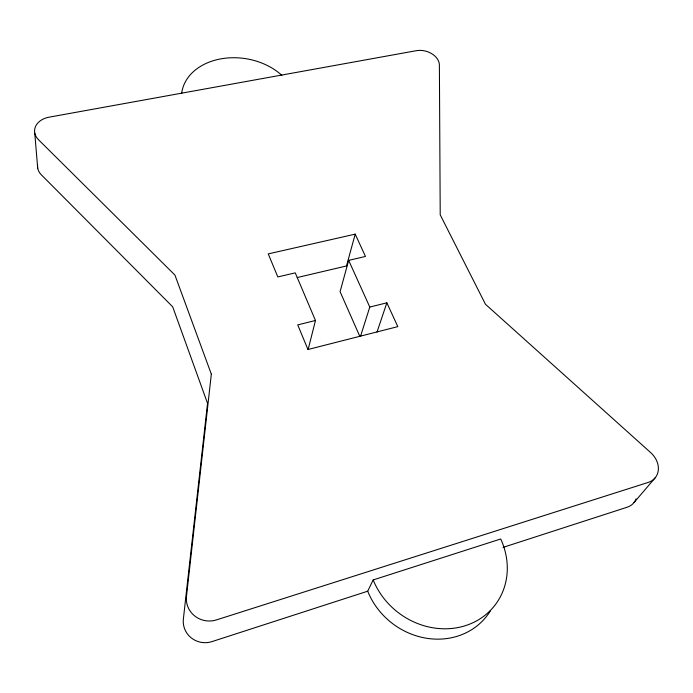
<?xml version="1.0" encoding="UTF-8"?>
<svg xmlns="http://www.w3.org/2000/svg" width="693" height="693" viewBox="0 0 693 693"><rect width="100%" height="100%" fill="white"/><g stroke="black" fill="none" stroke-linecap="round" stroke-linejoin="round"><path stroke-width="1.04" d="M308.108 349.593L315.471 320.495L295.253 272.86L277.815 276.931L268.243 253.898L355.197 234.147L365.471 256.445L348.674 260.369L340.081 291.692L359.788 336.304M355.197 234.147L346.5 265.965L297.202 277.555M360.533 336.27L369.785 307.051L348.674 260.369M377.018 332.068L386.85 302.824L369.785 307.051M37.587 164.83A18.304 14.016 -0.1 0 0 41.233 174.705L172.696 306.826L207.545 403.335L183.368 619.031A21.985 21.44 -6.7 0 0 212.023 641.588L367.706 591.198L373.18 579.937L500.701 538.989L501.056 539.769A72.228 64.804 37.2 0 1 465.575 625.614A72.228 64.804 37.2 0 1 373.518 580.751L373.18 579.937M634.026 502.555L655.335 477.624M503.04 547.392L627.165 507.224A20.314 16.571 37.7 0 0 636.096 498.925M315.471 320.495L297.73 324.887L307.961 349.515L397.817 326.62L386.85 302.824M367.706 591.198L368.035 591.995A70.738 63.817 38.2 0 0 427.035 638.331A70.738 63.817 38.2 0 0 490.436 610.758M34.771 133.16L37.708 168.356M181.644 93.538A57.753 43.079 8.8 0 1 220.876 58.862A57.753 43.079 8.8 0 1 281.878 75.381M211.33 374.125L186.469 596.448A22.973 22.211 -1.1 0 0 216.476 619.897L648.267 482.406A21.145 16.987 36.7 0 0 650.64 452.564L485.49 304.279L440.22 214.839L439.388 65.021A16.866 12.05 15.9 0 0 416.372 50.684L49.012 117.195A18.988 14.267 0.5 0 0 38.427 139.639L174.939 275.086L211.33 374.125"/></g></svg>
